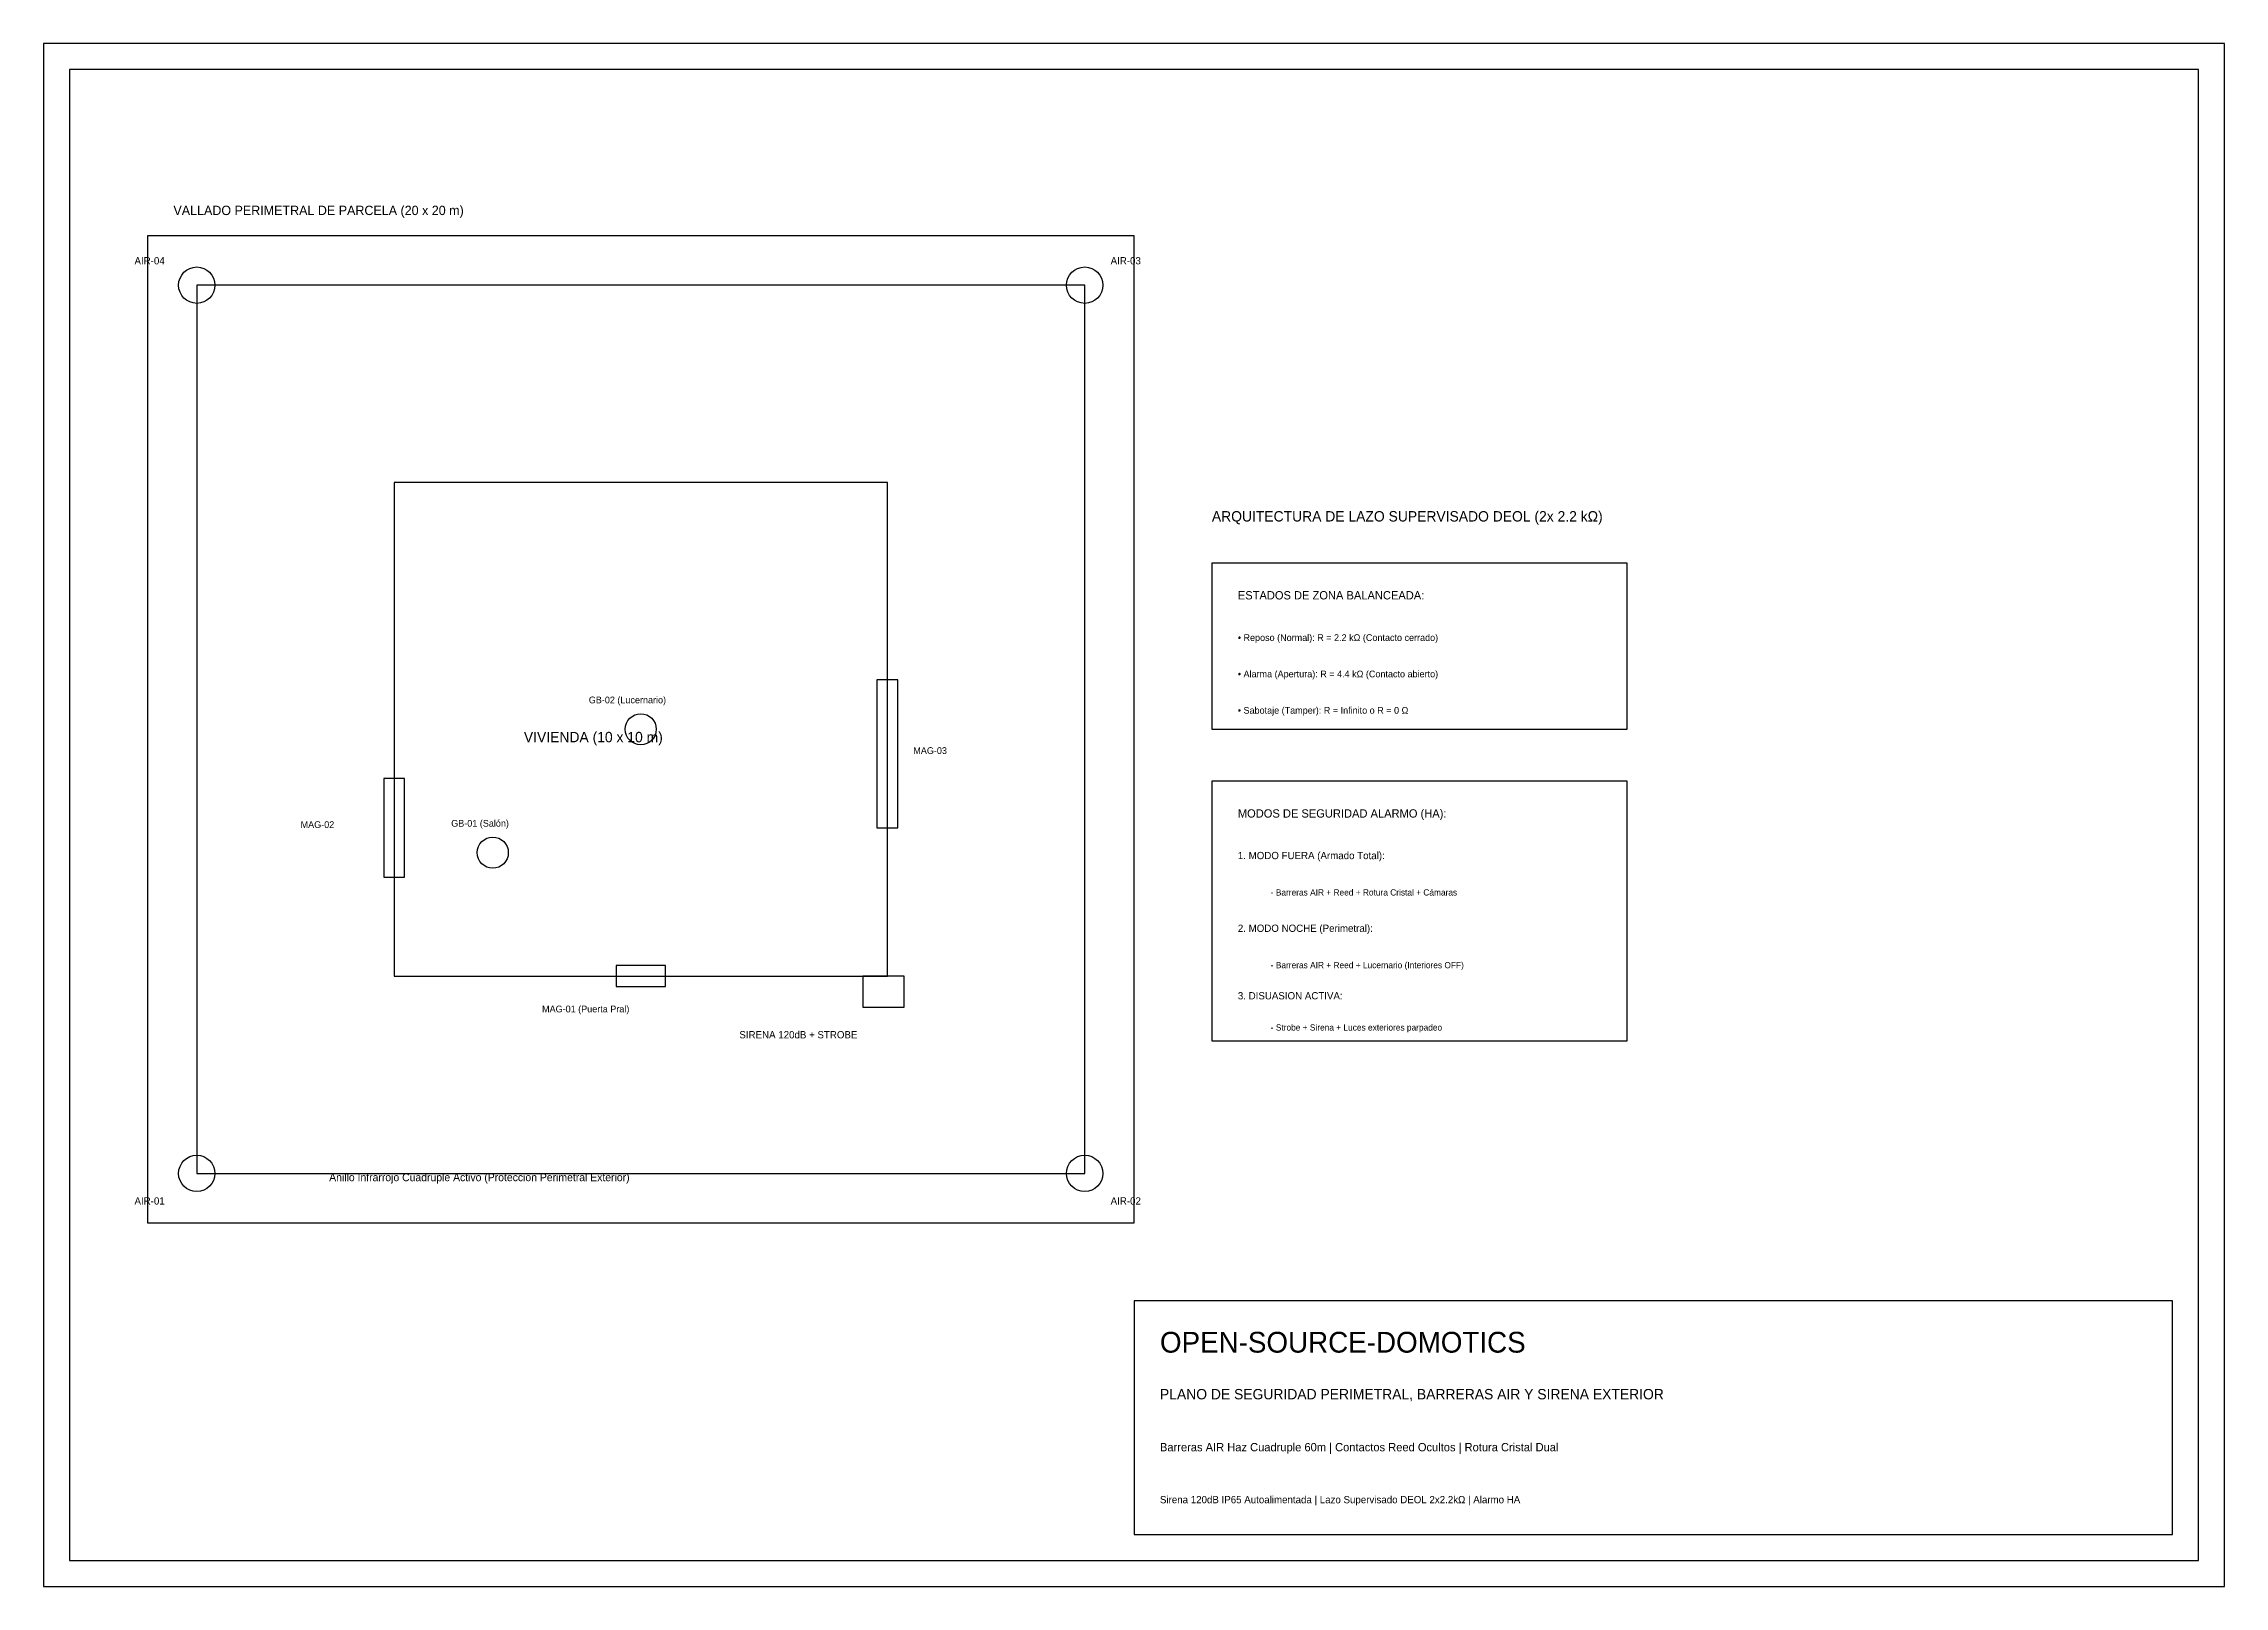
# Model space of a CAD drawing. Extents: x 0 to 420, y 0 to 297.
import ezdxf

# ---------------------------------------------------------------- set-up
doc = ezdxf.new("R2010")
doc.units = 0
for name, color, linetype in [('BARRERAS_AIR', 1, 'CONTINUOUS'), ('ESTRUCTURA_VIVIENDA', 8, 'CONTINUOUS'), ('HACES_INFRARROJOS', 1, 'CONTINUOUS'), ('MARCO_ROTULO', 7, 'CONTINUOUS'), ('PERIMETRO_PARCELA', 8, 'CONTINUOUS'), ('ROTURA_CRISTAL', 2, 'CONTINUOUS'), ('SENSORES_MAGNETICOS', 3, 'CONTINUOUS'), ('SIRENA_EXTERIOR', 6, 'CONTINUOUS'), ('TEXTO_NOTAS', 7, 'CONTINUOUS')]:
    doc.layers.add(name, color=color, linetype=linetype)

msp = doc.modelspace()

# ---------------------------------------------------------------- linework, layer by layer
at = {"layer": 'BARRERAS_AIR'}
for centre in [(29.5, 250.5), (200.5, 250.5), (29.5, 79.5), (200.5, 79.5)]:
    msp.add_circle(centre, 3.5, dxfattribs=at)
at = {"layer": 'ESTRUCTURA_VIVIENDA'}
for p, q in [((162.5, 212.5), (67.5, 212.5)), ((67.5, 212.5), (67.5, 117.5)), ((162.5, 117.5), (162.5, 212.5)), ((305, 197), (225, 197)), ((225, 197), (225, 165)), ((305, 165), (305, 197)), ((225, 165), (305, 165)), ((305, 155), (225, 155)), ((225, 155), (225, 105)), ((305, 105), (305, 155)), ((67.5, 117.5), (162.5, 117.5)), ((225, 105), (305, 105))]:
    msp.add_line(p, q, dxfattribs=at)
at = {"layer": 'HACES_INFRARROJOS'}
for p, q in [((200.5, 250.5), (29.5, 250.5)), ((29.5, 250.5), (29.5, 79.5)), ((200.5, 79.5), (200.5, 250.5)), ((29.5, 79.5), (200.5, 79.5))]:
    msp.add_line(p, q, dxfattribs=at)
at = {"layer": 'MARCO_ROTULO'}
for p, q in [((420, 297), (0, 297)), ((0, 297), (0, 0)), ((420, 0), (420, 297)), ((415, 292), (5, 292)), ((5, 292), (5, 5)), ((415, 5), (415, 292)), ((410, 55), (210, 55)), ((210, 55), (210, 10)), ((410, 10), (410, 55)), ((210, 10), (410, 10)), ((5, 5), (415, 5)), ((0, 0), (420, 0))]:
    msp.add_line(p, q, dxfattribs=at)
at = {"layer": 'PERIMETRO_PARCELA'}
for p, q in [((210, 260), (20, 260)), ((20, 260), (20, 70)), ((210, 70), (210, 260)), ((20, 70), (210, 70))]:
    msp.add_line(p, q, dxfattribs=at)
at = {"layer": 'ROTURA_CRISTAL'}
for centre in [(115, 165), (86.5, 141.25)]:
    msp.add_circle(centre, 3, dxfattribs=at)
at = {"layer": 'SENSORES_MAGNETICOS'}
for p, q in [((164.5, 174.5), (160.5, 174.5)), ((160.5, 174.5), (160.5, 146)), ((164.5, 146), (164.5, 174.5)), ((69.5, 155.5), (65.5, 155.5)), ((65.5, 155.5), (65.5, 136.5)), ((69.5, 136.5), (69.5, 155.5)), ((160.5, 146), (164.5, 146)), ((65.5, 136.5), (69.5, 136.5)), ((119.75, 119.5), (110.25, 119.5)), ((110.25, 119.5), (110.25, 115.5)), ((119.75, 115.5), (119.75, 119.5)), ((110.25, 115.5), (119.75, 115.5))]:
    msp.add_line(p, q, dxfattribs=at)
at = {"layer": 'SIRENA_EXTERIOR'}
for p, q in [((165.75, 117.5), (157.75, 117.5)), ((157.75, 117.5), (157.75, 111.5)), ((165.75, 111.5), (165.75, 117.5)), ((157.75, 111.5), (165.75, 111.5))]:
    msp.add_line(p, q, dxfattribs=at)

# ---------------------------------------------------------------- texts
at = {"layer": 'BARRERAS_AIR'}
for s, height, p in [('AIR-04', 1.4, (17.5, 254.5)), ('AIR-03', 1.4, (205.5, 254.5)), ('• Alarma (Apertura): R = 4.4 kΩ (Contacto abierto)', 1.3, (230, 175)), ('   - Barreras AIR + Reed + Rotura Cristal + Cámaras', 1.2, (235, 133)), ('AIR-01', 1.4, (17.5, 73.5)), ('AIR-02', 1.4, (205.5, 73.5))]:
    msp.add_text(s, height=height, dxfattribs=at).set_placement(p)
at = {"layer": 'HACES_INFRARROJOS'}
msp.add_text('Anillo Infrarrojo Cuádruple Activo (Protección Perimetral Exterior)', height=1.5, dxfattribs=at).set_placement((55, 78))
at = {"layer": 'ROTURA_CRISTAL'}
for s, p in [('GB-02 (Lucernario)', (105, 170)), ('GB-01 (Salón)', (78.5, 146.25))]:
    msp.add_text(s, height=1.3, dxfattribs=at).set_placement(p)
at = {"layer": 'SENSORES_MAGNETICOS'}
for s, height, p in [('• Reposo (Normal): R = 2.2 kΩ (Contacto cerrado)', 1.3, (230, 182)), ('MAG-03', 1.3, (167.5, 160.25)), ('MAG-02', 1.3, (49.5, 146)), ('   - Barreras AIR + Reed + Lucernario (Interiores OFF)', 1.2, (235, 119)), ('MAG-01 (Puerta Pral)', 1.3, (96, 110.5))]:
    msp.add_text(s, height=height, dxfattribs=at).set_placement(p)
at = {"layer": 'SIRENA_EXTERIOR'}
for s, height, p in [('• Sabotaje (Tamper): R = Infinito o R = 0 Ω', 1.3, (230, 168)), ('SIRENA 120dB + STROBE', 1.4, (134, 105.5)), ('   - Strobe + Sirena + Luces exteriores parpadeo', 1.2, (235, 107))]:
    msp.add_text(s, height=height, dxfattribs=at).set_placement(p)
at = {"layer": 'TEXTO_NOTAS'}
for s, height, p in [('VALLADO PERIMETRAL DE PARCELA (20 x 20 m)', 1.8, (25, 264)), ('ARQUITECTURA DE LAZO SUPERVISADO DEOL (2x 2.2 kΩ)', 2, (225, 205)), ('ESTADOS DE ZONA BALANCEADA:', 1.6, (230, 190)), ('VIVIENDA (10 x 10 m)', 2, (92.5, 162.5)), ('MODOS DE SEGURIDAD ALARMO (HA):', 1.6, (230, 148)), ('1. MODO FUERA (Armado Total):', 1.4, (230, 140)), ('2. MODO NOCHE (Perimetral):', 1.4, (230, 126)), ('3. DISUASION ACTIVA:', 1.4, (230, 113)), ('OPEN-SOURCE-DOMOTICS', 4, (215, 45)), ('PLANO DE SEGURIDAD PERIMETRAL, BARRERAS AIR Y SIRENA EXTERIOR', 2, (215, 36)), ('Barreras AIR Haz Cuadruple 60m | Contactos Reed Ocultos | Rotura Cristal Dual', 1.6, (215, 26)), ('Sirena 120dB IP65 Autoalimentada | Lazo Supervisado DEOL 2x2.2kΩ | Alarmo HA', 1.4, (215, 16))]:
    msp.add_text(s, height=height, dxfattribs=at).set_placement(p)

doc.saveas('drawing.dxf')
